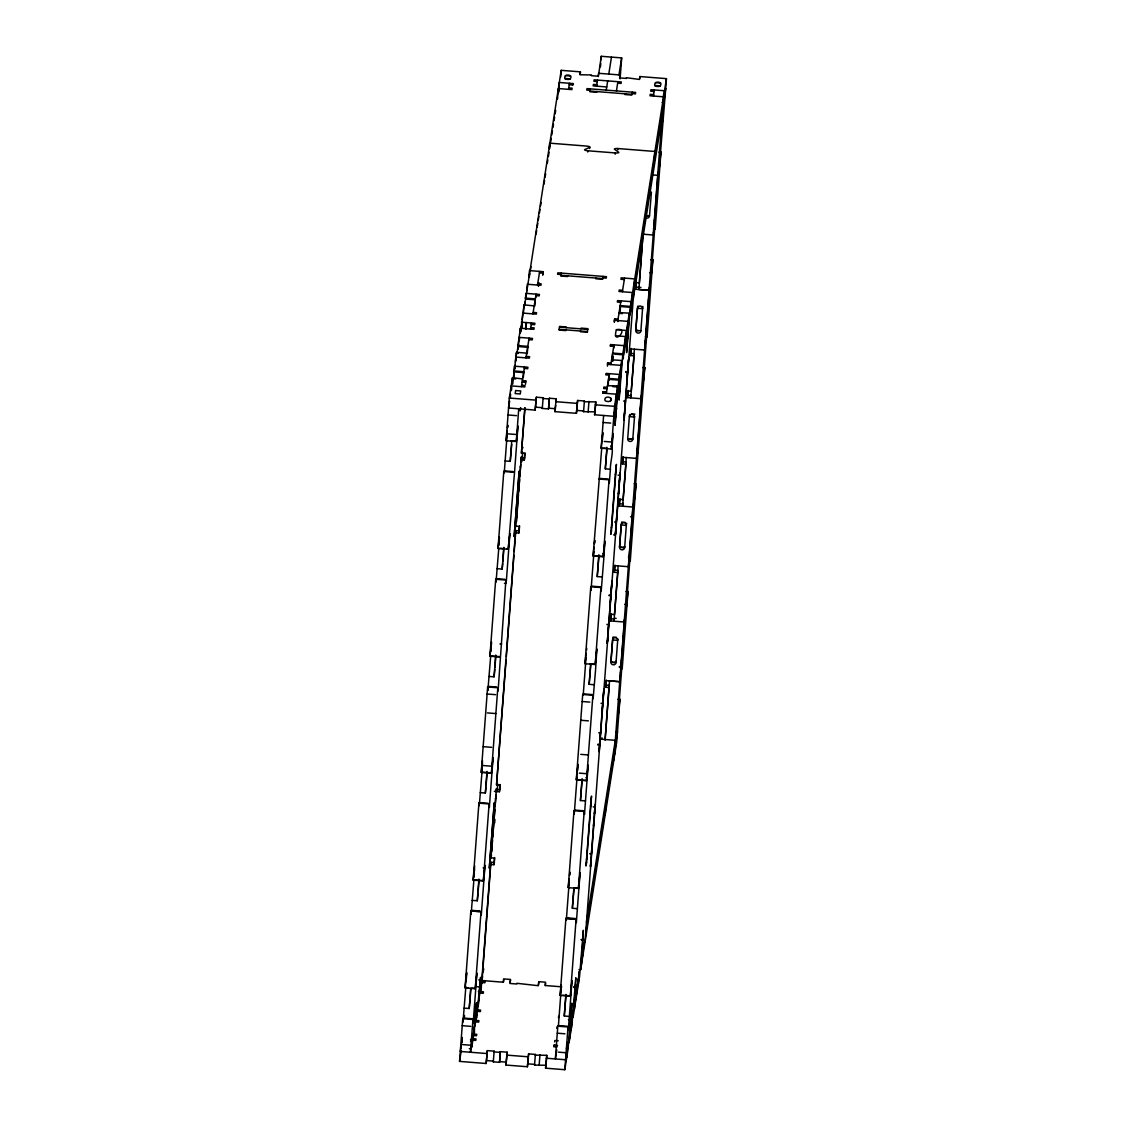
<?xml version="1.0" encoding="UTF-8"?>
<svg xmlns="http://www.w3.org/2000/svg" width="1126" height="1126" viewBox="0 0 1126 1126"><rect width="100%" height="100%" fill="white"/><g stroke="black" fill="none" stroke-linecap="round" stroke-linejoin="round"><path stroke-width="1.5" d="M586.702 648.126L586.59 650.166M602.79 553.668L604.127 553.499L604.141 554.302L601.214 590.981L600.988 587.505L590.77 586.773L584.999 663.721L595.19 664.523L596.879 648.9L595.513 670.575L593.135 698.725L592.895 695.235L582.691 694.503L576.287 779.91L586.477 780.726L588.166 765.089L584.478 814.422L584.183 811.438L573.979 810.706L568.208 887.654L578.398 888.456L580.087 872.833L576.329 922.673L576.104 919.182M482.041 771.014L482.505 762.781M522.957 447.796L522.9 447.416M465.882 986.489L462.997 1022.112L462.772 1018.622L472.948 1019.452L473.187 1022.915L476.931 973.075L475.242 988.712L465.066 987.91L470.837 910.906L479.338 911.553M479.043 879.42L478.17 891.496M495.834 655.487L494.976 667.549M503.913 547.743L502.886 561.691M566.026 994.666L564.267 1016.004L569.362 1016.412L572.008 980.577L570.319 996.144L560.129 995.398L565.914 918.408L573.556 918.985M582.184 779.178L580.439 800.53L585.52 800.924M598.99 555.231L597.23 576.582L602.326 576.991M466.713 973.244L466.094 981.576M473.877 880.194L471.344 911.596M481.956 772.45L479.479 803.19M490.669 656.247L487.882 690.421L487.642 686.944M498.762 548.503L496.27 579.257M470.893 988.417L470.246 997.284M574.035 888.175L572.346 908.274L577.441 908.668M590.826 664.227L589.151 684.327L594.246 684.735M606.998 448.753L605.309 468.838L610.405 469.246C609.842 463.279 614.641 448.415 610.869 445.924M464.306 1018.566L464.517 1015.483M512.682 384.163L516.538 352.325L526.715 353.128L526.644 354.113M517.115 352.649L520.353 328.243L533.935 329.313L534.16 327.863L530.768 327.596M473.131 1039.397L476.579 1002.703L474.679 1026.926M524.646 305.174L561.198 70.347L580.439 71.853L580.256 74.344M477.452 1009.417L480.591 977.354L478.466 1004.448M523.393 377.266L523.773 371.721L513.597 370.918M527.306 353.451L527.798 346.372L517.608 345.569M534.822 305.976L535.314 298.897L525.124 298.094M608.181 385.5L608.659 378.42L618.85 379.223L621.791 360.63C621.158 360.334 606.717 359.264 613.22 360.939M612.192 360.137L612.671 353.057L622.861 353.86L629.307 313.155L619.103 312.592M462.758 1018.65L459.549 1061.396L486.15 1063.493L487.347 1050.628L494.145 1051.163L493.287 1061.846L499.508 1062.339L500.366 1051.656L507.164 1052.191L505.954 1065.055L527.404 1066.744L528.615 1053.894L535.399 1054.429L535.286 1055.146L546.772 1055.315L545.561 1068.18L564.802 1069.7L568.025 1049.348L571.811 1003.125L571.29 1012.457L569.587 1012.33M619.708 312.676L620.187 305.596L630.377 306.399L666.451 78.637L639.85 76.54L639.399 79.453L626.492 77.708L626.38 78.426L619.582 77.891L620.046 74.978L598.596 73.289L598.131 76.202L591.347 75.667L591.46 74.935L579.974 74.766L580.439 71.853M618.85 379.223L615.049 425.445L615.584 416.099L613.881 415.973M622.861 353.86L619.075 400.082L619.596 390.75L617.907 390.609M630.377 306.399L626.591 352.621L629.307 313.155M507.671 427.19L507.798 425.149L507.488 427.725M486.953 774.421L486.094 785.638M500.113 657.021L489.937 656.219L495.707 579.271L505.884 580.073L498.086 691.04L497.833 687.747L487.628 687.015L481.224 772.422L491.4 773.224L493.089 757.601L489.346 807.426L489.12 803.95M522.675 378.969L512.513 377.674L509.29 398.027L506.095 440.73L516.285 441.533L517.974 425.952L514.582 471.695L508.206 549.277L498.016 548.475L503.786 471.484L513.977 472.329M511.711 444.418L510.233 461.35L505.152 460.942L504.293 472.16M557.82 1026.152L555.357 1058.947L556.807 1049.798M603.62 415.48L601.157 448.232L611.348 449.035L613.037 433.411L612.136 446.023M592.881 695.263L586.477 780.656M573.598 986.967L575.302 987.108L575.836 977.776L572.036 1023.998L569.094 1042.592L567.405 1042.451M581.129 939.506L582.818 939.647L583.352 930.301L579.566 976.523L573.106 1017.228L575.668 984.842L575.302 987.108M491.513 642.664L490.852 651.546M470.837 910.948L481.013 911.75L481.266 915.171L485.01 865.345L483.335 880.898L473.145 880.166L478.916 803.162L489.106 803.964L483.335 880.898M520.296 408.203L520.156 410.863L520.676 407.64M569.742 874.705L569.897 872.031L569.517 875.493M594.627 543.014L594.781 540.396L594.387 543.802M569.094 1042.592L571.656 1010.205L571.29 1012.457M607.547 385.669L617.78 385.979L615.218 418.365L615.584 416.099M578.933 969.627L580.636 969.767L583.184 937.381L582.818 939.647M633.896 355.858L630.504 355.591L630.856 353.409L634.248 353.677L631.264 391.243L627.872 390.975L627.379 397.605L640.961 398.688L641.398 395.719L636.823 456.199M628.35 557.187L630.053 557.314L626.309 607.139L627.998 591.516L626.295 591.389M653.474 228.916L655.177 229.042L654.924 225.636L651.18 275.462L652.869 259.839L651.166 259.698M460.83 1048.053L461.083 1044.731M509.093 404.586L508.839 407.908L509.318 403.122M473.933 877.154L474.553 868.864M499.423 537.172L498.888 545.378M507.263 432.75L505.152 460.942M461.773 1042.099L462.237 1037.454M461.97 1042.634L462.223 1039.312L461.66 1042.775M510.345 397.506L510.599 394.184M510.852 390.877L511.218 385.894L524.8 386.964L525.026 385.514L521.634 385.247M512.513 377.674L512.091 382.967M513.583 377.984L514.343 366.175L527.925 367.245L527.7 368.695L524.294 368.427M514.92 368.681L515.159 365.359M515.412 362.051L515.778 357.069L529.361 358.138L529.6 356.689L526.194 356.421M516.538 352.325L515.877 360.489M518.143 349.159L518.903 337.35L532.485 338.419L532.26 339.869L528.868 339.602M464.109 1008.108L469.204 1008.516L470.71 988.389M472.188 900.364L477.283 900.772L478.902 879.279M480.267 792.634L485.362 793.028L486.995 771.366M488.98 676.43L494.075 676.825L495.707 655.163M497.059 568.686L502.154 569.094L503.786 547.419M510.233 461.35L511.753 441.223M519.973 333.226L520.353 328.243M534.217 305.906L524.054 304.864L520.564 332.128L522 323.021M521.774 324.485L521.521 327.793L521.76 326.343M522.253 319.714L522.745 313.07L536.328 314.14L536.567 312.69L533.175 312.423M524.054 304.864L523.393 313.028M525.012 304.963L525.251 301.641M525.504 298.334L525.87 293.351L539.453 294.421L539.227 295.885L535.835 295.617M526.813 290.888L527.32 284.245L540.902 285.328L541.127 283.865L537.735 283.597M472.934 1019.494L470.485 1052.247L471.498 1044.083L471.245 1047.405M475.242 988.712L481.027 911.708M491.4 773.224L497.805 687.817M516.285 441.533L518.734 408.78M528.981 277.235L529.473 270.592L543.056 271.662L542.816 274.983M471.611 1046.026L472.202 1039.594L470.513 1039.453M471.907 1046.744L472.653 1036.793L472.413 1038.256M472.005 1046.955L473.131 1035.498L476.523 1035.765L476.762 1034.315L473.356 1034.048L472.864 1040.677M525.912 329.214L526.405 322.585L525.448 328.651M475.271 1023.717L476.002 1015.624L475.763 1018.931L474.06 1018.805M476.467 1017.932L477.213 1007.981L476.988 1009.431M476.579 1018.129L476.819 1014.808M479.972 993.231L481.787 979.156M525.518 384.219L525.758 380.898L522.365 380.63M481.013 990.964L490.57 864.444L490.922 862.249L494.314 862.516L494.68 857.548M494.342 791.339L499.437 791.733L499.93 785.103L496.538 784.836L515.441 532.753L515.792 530.571L519.185 530.839L519.565 525.856M515.807 526.841L521.352 456.875L520.986 461.843M520.916 459.788L524.308 460.055L524.815 453.412L521.422 453.145L524.8 408.105M481.886 982.829L490.922 862.249M491.752 851.566L492.526 840.418M492.78 836.998L494.835 809.608M495.102 806.188L495.989 795.181M496.228 791.874L496.482 788.552L490.922 858.533L491.499 854.887M506.081 660.103L496.538 784.836M506.334 656.613L513.949 555.076M514.216 551.571L515.792 530.571M516.51 521.549L518.424 495.046M518.692 491.626L519.593 479.634M519.846 476.214L520.747 464.236M525.012 407.654L521.422 453.145M481.998 983.026L482.491 976.397M494.68 822.867L494.933 819.404M497.002 791.761L497.748 784.4M521.746 461.815L522.619 452.708M535.807 297.475L536.06 294.153L532.936 313.873M490.57 864.444L493.962 864.712L494.469 858.068L491.063 857.801M515.441 532.753L518.847 533.02L519.339 526.391L515.947 526.124M499.437 791.733L500.155 784.569M524.308 460.055L525.026 452.891M538.566 286.117L538.805 282.851M549.291 148.139L549.657 143.157L586.66 146.084A3.406 0.732 4.3 0 1 589.7 147.309L589.602 148.562M542.704 274.786L543.056 271.662M557.525 99.018L558.313 88.546L571.895 89.616L572.121 88.166L568.729 87.898M509.642 401.053L508.544 407.978L535.146 410.075L536.356 397.211L543.14 397.745L542.282 408.428L548.503 408.921L549.375 398.238L556.16 398.773L555.906 402.095M486.15 1063.493L487.347 1050.628M535.146 410.075L536.356 397.211M560.706 76.976L561.198 70.347M481.872 980.521L503.364 982.224L503.618 978.902L510.402 979.437L510.162 982.759M548.503 408.921L549.375 398.238M572.726 85.21L572.852 83.549L559.27 82.48L558.524 92.431L559.003 89.39M499.508 1062.339L500.366 1051.656M584.408 401.011L584.295 401.729L595.767 401.898L595.021 411.849L583.549 411.68L584.408 401.011L577.61 400.476L576.399 413.326L554.949 411.637L556.16 398.773M505.954 1065.055L507.164 1052.191M554.949 411.637L555.667 405.416M587.758 152.024L587.842 150.785A3.406 0.732 4.3 0 1 584.746 149.589L589.7 147.309M598.342 76.61L601.284 56.3L621.665 57.905L620.088 78.904M600.496 66.8L600.763 63.295M601.031 59.805L601.284 56.3M576.399 413.326L577.61 400.476M527.404 1066.744L528.615 1053.894M538.453 984.997L538.707 981.675L545.491 982.21L545.251 985.532L561.79 986.826M546.772 1055.315L546.026 1065.266L534.54 1065.097L535.399 1054.429M539.115 1065.463L539.973 1054.78M588.124 412.046L588.982 401.363M615.725 404.15L613.811 416.282L594.57 414.762L595.767 401.898M619.807 78.299L620.046 74.978M615.204 154.192L615.289 152.939A3.406 0.732 4.3 0 0 618.695 152.263L614.571 149.279A3.406 0.732 4.3 0 1 617.921 148.548L654.924 151.461L654.178 161.412M617.822 149.786L617.921 148.548M553.992 1046.744L554.119 1045.083L557.511 1045.35M603.001 393.326L603.128 391.665L606.52 391.932M604.057 553.767L604.958 541.156L603.269 556.779L593.078 555.977L601.791 447.346M607.435 366.161L607.688 362.839L611.08 363.107M558.383 1026.18L561.283 987.615M566.308 920.378L569.235 881.602M574.007 810.636L574.232 814.126L577.047 777.306M577.568 770.409L577.99 764.329L576.301 779.854M583.212 695.15L586.027 657.654M591.08 589.672L593.979 551.641M602.311 440.449L602.86 432.651L601.157 448.232M610.461 346.231L610.588 344.57L624.156 345.654L623.171 358.912L623.396 357.463M608.913 380.306L609.405 373.663L606.295 393.396M614.303 321.966L614.655 318.841L618.047 319.108L617.864 321.6M614.402 322.163L614.655 318.841M613.726 348.159L613.98 344.852L610.855 364.571M564.267 1016.004L565.885 994.455M572.346 908.274L573.852 888.372M580.439 800.53L582.043 778.967M589.151 684.327L590.643 664.424M597.23 576.582L598.849 555.019M605.309 468.838L606.928 447.289M610.461 401.363C613.98 396.366 602.973 395.31 605.126 400.757C607.266 401.94 612.08 402.362 610.714 398.041M620.088 310.593L620.342 307.285M620.201 310.804L620.454 307.482M564.802 1069.7L568.011 1026.954L557.82 1026.194M570.319 996.144L576.09 919.21L565.899 918.45M578.398 888.456L584.169 811.466M595.204 664.453L600.96 587.575M603.269 556.779L609.053 479.789L598.849 479.029M611.348 449.035L614.557 406.331L617.78 385.979M569.362 1016.412L568.25 1030.403L568.025 1026.926M610.405 469.246L609.293 483.237L609.067 479.76M639.667 79.031L639.85 76.54M567.237 1049.066L567.715 1044.295L566.73 1057.567M615.5 405.599L615.246 408.921L616.471 394.199L602.889 393.129L603.128 391.665M569.855 1037.848L571.079 1023.112L570.84 1024.576M616.907 387.611L618.596 387.738L619.596 374.465L606.013 373.396L605.788 374.859L609.18 375.127M571.811 1020.24L572.289 1015.469L571.29 1028.742M620.06 376.774L619.807 380.095L621.045 365.373L607.463 364.303L607.688 362.839M621.791 360.63L619.244 393.016L619.596 390.75M574.415 1009.023L575.639 994.286L575.414 995.75M575.85 999.916L576.85 986.643L576.625 988.107M591.108 798.967L585.999 866.021L586.576 862.389M615.992 467.276L610.869 534.343L611.446 530.698M576.822 993.85L578.046 979.127L577.793 982.435M586.477 863.121L591.544 796.054L590.967 799.685M611.362 531.43L616.429 464.362L615.852 468.008M626.056 338.968L625.577 343.74L626.563 330.481L616.386 329.679C611.39 347.582 630.94 326.934 616.386 329.679M578.257 984.743L579.257 971.471L579.017 972.934M581.382 965.024L582.606 950.302L582.353 953.609M630.616 310.143L630.138 314.914L631.137 301.655L617.555 300.586L617.315 302.035L620.707 302.303M583.338 947.43L583.817 942.645L582.818 955.918M631.602 303.964L631.348 307.271L632.573 292.549L618.99 291.479L619.216 290.029L622.622 290.297M595.344 804.063L594.387 813.605L594.514 812.888M597.948 744.202L599.651 744.328L599.032 751.689L599.496 748.776M600.566 732.167L599.947 739.529L600.059 738.811M608.687 623.818L608.068 631.179L608.195 630.461M609.138 594.936L610.841 595.077L610.222 602.438L610.348 601.706M613.586 534.864L615.289 534.991L615.894 527.63M620.229 472.385L619.272 481.928L619.384 481.196M625.437 400.49L624.817 407.851L624.93 407.119M625.887 371.608L627.59 371.735L626.971 379.11L627.098 378.378M590.531 865.95L595.007 806.244M599.145 750.972L603.635 691.265M607.308 642.622L611.784 582.916M615.401 534.273L619.877 474.567M624.029 419.28L628.505 359.574M584.985 942.265L634.74 278.896L621.158 277.826L620.919 279.276L624.325 279.544M605.633 687.282L605.971 685.101L609.363 685.368L609.025 687.55L605.633 687.282L606.126 680.653L619.708 681.723L620.173 678.753M620.06 679.527L624.649 619.061L624.184 622.016L610.602 620.947L611.094 614.303L614.5 614.571L617.991 570.375L614.599 570.108L614.247 572.289L617.653 572.557M614.247 572.289L614.754 565.66L628.336 566.688L628.801 563.774M628.674 564.548L633.276 504.068L632.812 507.024L619.23 505.954L619.722 499.325L623.114 499.592L626.14 462.026L622.748 461.759L622.396 463.954L625.803 464.222M622.396 463.954L622.903 457.311L636.486 458.381L636.922 455.425M630.504 355.591L630.996 348.961L644.593 349.989M644.931 347.85L649.533 287.369L649.055 290.325L635.472 289.255L635.979 282.626L639.371 282.893L642.524 240.88M605.971 685.101L606.351 680.118M610.602 620.947L611.319 613.783M614.599 570.108L614.965 565.139M619.23 505.954L619.947 498.804M622.748 461.759L623.114 456.79M627.379 397.605L628.097 390.455M630.856 353.409L631.222 348.441M635.472 289.255L636.19 282.105M605.126 739.515L609.025 687.55M616.288 660.835L616.035 662.482L610.939 662.074L612.586 640.004A2.562 2.491 9 0 1 615.317 637.724A2.562 2.491 9 0 1 617.681 640.413L616.021 662.524A2.562 2.491 9 0 1 613.29 664.804A2.562 2.491 9 0 1 610.925 662.116L612.6 639.962L617.695 640.356L617.907 638.949M624.775 546.757L624.649 547.489L619.567 547.095L621.214 525.026A2.562 2.491 9 0 1 623.945 522.731A2.562 2.491 9 0 1 626.309 525.42L624.649 547.532A2.562 2.491 9 0 1 621.918 549.826A2.562 2.491 9 0 1 619.553 547.137L621.214 524.983L626.309 525.378L626.661 523.196M640.905 330.791L635.81 330.382L637.471 308.271L642.566 308.679L640.891 330.833A2.562 2.491 9 0 1 638.16 333.127A2.562 2.491 9 0 1 635.81 330.439L637.457 308.327A2.562 2.491 9 0 1 640.201 306.033A2.562 2.491 9 0 1 642.552 308.721L642.904 306.497M605.084 740.176L609.532 680.864L619.708 681.666M614.008 621.172L618.146 565.885M626.281 457.536L622.636 506.179L623.086 503.266M632.896 438.408L632.784 439.14A2.562 2.491 9 0 1 630.067 441.476A2.562 2.491 9 0 1 627.703 438.788L629.35 416.634A2.562 2.491 9 0 1 632.094 414.382A2.562 2.491 9 0 1 634.459 417.07M634.402 349.187L630.757 397.83L631.222 394.916M649.069 290.283L638.878 289.481L643.03 234.194L653.207 235.01L653.671 232.097M634.557 416.296L632.798 439.182L627.689 438.746M645.86 217.895A2.562 2.491 9 0 0 649.519 215.854L651.405 192.279M605.169 814.83L605.915 804.879M613.825 760.219L663.58 96.808L649.984 95.78L650.223 94.317L653.615 94.584M653.544 232.871L658.147 172.391L657.683 175.346M614.782 754.153L616.021 739.374M615.767 742.696L616.457 736.587L616.203 739.909M654.107 91.431L650.715 91.164L650.955 89.714L664.537 90.727L663.538 104L664.227 97.892M664.467 96.442L663.988 101.213M616.682 736.868L617.161 732.097L616.935 733.547M665.17 91.952L664.692 96.723L664.931 95.26L663.228 95.133M617.456 732.055L616.71 742.006L580.636 969.767M665.705 88.588L666.451 78.637M615.528 744.202L617.456 732.013L619.919 699.26L618.216 699.133M622.214 668.52L627.998 591.516M630.053 557.314L630.279 560.804L636.077 483.772L634.374 483.645M636.077 483.772L634.388 499.409L644.79 367.583L643.087 367.442M652.869 259.839L647.098 336.787L645.395 336.646M655.177 229.042L660.948 152.094L659.245 151.954M660.948 152.094L659.259 167.718L665.719 88.546L663.777 100.735M522.408 453.173L522.478 452.188M497.523 784.85L497.608 783.865M511.514 390.159L511.753 387.288M474.102 1034.118L474.567 1028.362M470.091 999.241L469.204 1008.516M494.807 669.435L494.075 676.825M478.015 893.382L477.283 900.772M502.731 563.464L502.154 569.094M485.939 787.412L485.362 793.028M471.231 912.876L471.076 914.368L470.851 910.878M507.193 430.512L506.109 440.674M499.282 536.736L498.03 548.334M491.471 641.933L489.937 656.219M482.491 760.669L481.238 772.281M508.206 549.221L509.895 533.654L506.207 582.986L504.448 583.352M474.679 865.88L473.145 880.166M466.727 972.357L465.066 987.84M594.035 547.18L593.092 555.906M586.125 653.235L585.027 663.58M569.151 878.871L568.222 887.513M561.255 984.926L560.129 995.398M644.79 367.583L643.101 383.206L646.845 333.38L647.07 336.857M619.919 699.26L618.23 714.883L621.974 665.058L622.199 668.534M496.017 582.184L495.707 579.228M475.271 988.473L471.893 988.093M586.505 780.487L578.877 779.769M513.597 376.126L514.075 373.086M518.157 347.301L518.636 344.26M519.128 341.234L519.607 338.194M529.276 277.109L529.825 273.618M530.374 270.212L530.937 266.679M536.103 234.053L536.638 230.605M537.186 227.156L537.792 223.328M538.341 219.866L538.89 216.403M539.438 212.927L539.987 209.464M540.536 205.988L541.085 202.525M544.013 184.115L544.548 180.667M545.097 177.218L545.646 173.784M547.278 163.439L547.827 160.005M548.376 156.556L549.052 152.249M549.601 148.773L550.15 145.31M550.698 141.848L551.247 138.371M551.796 134.909L552.43 130.926M552.979 127.505L553.513 124.099M554.048 120.679L554.597 117.273M555.132 113.853L555.681 110.447M565.041 78.637C562.733 73.345 573.993 74.189 570.136 79.031C567.082 80.481 560.481 77.384 570.136 79.031M521.408 386.697L524.533 366.977M525.969 357.871L529.093 338.152M530.529 329.045L531.5 322.979M537.51 285.047L539.664 271.394M568.503 89.348L569.46 83.282M538.2 285.877L538.692 282.809M525.758 380.898L525.532 382.347L522.14 382.08M572.852 83.549L572.627 85.013L569.235 84.731M520.282 467.149L520.395 466.417M516.764 517.298L516.876 516.567M518.847 533.02L519.185 530.839M561.17 273.097L560.734 276.011L567.518 276.546L567.645 275.814M590.348 88.855L589.911 91.769L596.71 92.318L596.822 91.586M543.14 397.745L543.028 398.477L549.249 398.97M542.282 408.428L542.394 407.696L535.61 407.162M596.555 86.153L597.526 80.087M565.899 329.876L565.787 330.594L559.003 330.059L559.58 326.427L566.364 326.962L566.251 327.68M606.238 90.108L607.702 80.889M608.786 74.091L611.474 57.102M495.412 798.827L495.524 798.095M491.893 848.99L492.006 848.258M461.787 1040.241L462.026 1038.791M461.111 1046.251L460.295 1051.445L486.896 1053.542M459.549 1061.396L461.196 1050.994M616.429 90.924L617.893 81.691M618.962 74.893L621.665 57.905M493.962 864.712L494.314 862.516M580.622 331.03L580.495 331.762L587.293 332.297L587.871 328.651L581.072 328.116L580.96 328.848M471.977 1041.043L472.202 1039.594M471.963 1042.901L472.174 1041.578L470.471 1041.437M473.356 1034.048L475.299 1021.845L478.691 1022.112L478.916 1020.663L473.835 1020.255M475.763 1018.931L476.734 1012.753L475.045 1012.612M482.266 977.861L481.759 981.013L485.165 981.281L484.926 982.731L481.534 982.463M483.209 971.851L483.701 968.754M474.06 1034.85L474.553 1031.796M595.935 278.052L595.823 278.784L602.607 279.318L603.043 276.391M625.113 93.81L625 94.542L631.785 95.077L632.221 92.163M583.549 411.68L583.662 410.962L576.864 410.413M503.364 982.224L503.716 980.042M594.57 414.762L595.021 411.849M494.145 1051.163L494.032 1051.895L500.254 1052.388M493.287 1061.846L493.399 1061.114L486.601 1060.579M610.588 344.57L610.348 346.034L613.74 346.301M510.571 979.845L509.994 983.477L516.792 984.011L516.904 983.294L538.284 985.714L538.861 982.069M617.822 320.572L620.947 300.853M622.382 291.747L624.55 278.094M653.39 96.006L654.347 89.925M655.022 85.731C652.714 80.439 663.974 81.283 660.103 86.125C657.105 87.561 650.265 84.408 660.117 86.083M612.206 361.291L612.994 356.252M612.98 358.11L613.206 356.661M618.85 384.416L620.299 375.324M623.41 355.605L627.266 331.325M630.391 311.606L631.827 302.5M633.994 288.847L662.82 106.801M618.596 387.738L618.836 386.288L617.132 386.148M624.606 349.806L624.381 351.27L625.606 336.547L615.415 335.745M627.013 334.647L626.788 336.097L628.012 321.374L614.43 320.305M633.248 298.798L662.074 116.752M638.878 289.481L639.343 286.567M628.843 357.392L627.886 366.935L627.998 366.217M657.542 179.752L657.654 179.02M637.583 307.595L637.809 306.131M657.12 185.283L657.232 184.551M656.627 191.913L656.74 191.181M635.81 330.439L636.035 328.975M654.966 214.024L655.079 213.293M654.473 220.654L654.586 219.936M624.522 412.651L623.903 420.012L624.367 417.099M654.051 226.185L654.164 225.453M615.345 474.637L615.472 473.905M615.809 471.724L615.922 470.992M611.376 527.714L611.488 526.982M611.826 524.8L611.953 524.069M629.476 415.944L629.715 414.495M648.914 294.731L649.026 293.999M618.962 486.728L618.357 494.089L618.47 493.357M648.506 300.262L648.618 299.53M647.999 306.891L648.112 306.173M616.809 515.469L616.203 522.83L614.613 521.971M646.338 329.003L646.465 328.285M645.845 335.647L645.958 334.915M645.437 341.164L645.55 340.446M615.289 534.991L615.753 532.077M644.579 350.031L645.043 347.075M545.251 985.532L545.589 983.336M534.54 1065.097L534.653 1064.38L527.869 1063.845M612.122 580.735L611.136 590.277L611.249 589.545M621.327 524.294L621.552 522.844M640.793 403.08L640.905 402.362M640.37 408.611L640.483 407.879M639.878 415.241L639.99 414.523M619.553 547.137L619.666 546.406M638.217 437.352L638.329 436.635M637.724 443.996L637.837 443.264M607.773 635.979L607.167 643.34L607.646 640.441M637.302 449.513L637.429 448.795M603.972 689.084L603.015 698.627L603.128 697.895M632.657 511.429L632.784 510.711M612.699 639.272L612.938 637.823M632.362 516.229L630.546 516.834M602.213 710.056L602.1 710.788L602.72 703.426L601.017 703.286M631.756 523.59L631.869 522.872M545.561 1068.18L546.026 1065.266M610.925 662.116L611.052 661.384M630.096 545.702L630.208 544.984M629.589 552.345L629.715 551.613M629.181 557.877L629.293 557.145M590.474 806.329L590.587 805.597M590.939 803.415L591.051 802.683M601.734 739.247L601.96 737.783M554.119 1045.083L553.893 1046.547L557.286 1046.814M554.625 1041.93L554.851 1040.48L558.243 1040.748M556.779 1028.277L557.018 1026.813M558.454 1017.721L558.679 1016.257M586.491 859.391L586.604 858.659M586.956 856.478L587.068 855.746M624.043 626.422L624.156 625.69M594.092 818.405L593.486 825.766L593.599 825.048M623.621 631.939L623.748 631.222M623.128 638.583L623.241 637.851M591.938 847.16L591.319 854.521L589.742 853.649M621.468 660.695L621.58 659.963M591.023 859.321L590.418 866.682L590.869 863.769M620.553 672.855L620.679 672.123M586.477 922.363L615.317 740.317L600.228 739.12M567.476 1047.616L565.548 1059.749L546.307 1058.229M570.601 1027.897L572.036 1018.791M575.161 999.072L579.003 974.792M582.128 955.073L583.564 945.967M585.731 932.314L614.571 750.268M587.265 777.714L585.999 777.616M565.519 75.597L570.615 76.005M655.501 82.648L660.596 83.057M597.287 81.551L593.895 81.283L594.12 79.819L621.285 81.959L621.059 83.423L617.667 83.155M596.794 84.703L593.388 84.436L593.163 85.886L606.745 86.955M590.151 90.319L586.745 90.052L586.984 88.602L635.641 92.431L635.416 93.894L632.024 93.627M590.01 91.051L631.883 94.345M662.074 102.41L663.777 102.55M661.553 121.172L663.256 121.298M659.203 152.306L660.906 152.446M587.842 150.785L615.289 152.939M652.587 174.938L657.683 175.304M649.491 193.559L651.18 193.7A2.562 2.491 9 0 0 649.28 191.124M646.127 215.545L649.533 215.812M651.124 260.05L652.827 260.176M649.632 272.661L651.335 272.802M539.438 272.858L542.831 273.125M560.959 274.547L557.567 274.28L557.806 272.83L606.464 276.672L606.238 278.122L602.846 277.855M560.818 275.279L602.706 278.586M635.824 287.074L640.919 287.482M526.757 299.15L535.244 299.826M621.819 306.652L630.307 307.314M619.047 313.338L622.439 313.605M521.31 322.177L534.892 323.246L534.667 324.71L531.261 324.443M559.509 327.159L587.8 329.383M559.158 329.341L587.462 331.565M626.577 335.872L628.266 335.998M626.225 338.053L627.928 338.18M519.241 346.611L527.728 347.287M614.303 354.113L622.791 354.789M516.454 353.311L518.157 353.437M643.045 367.794L644.748 367.92M625.774 372.34L627.478 372.467M515.215 371.974L523.717 372.636M610.292 379.462L618.779 380.138M618.709 385.514L620.412 385.655M512.443 378.66L515.835 378.927M612.6 386.556L616.006 386.823M607.252 387.33L603.86 387.048L603.62 388.512L607.013 388.78M627.717 395.423L631.123 395.69M623.621 401.081L625.324 401.222M509.29 398.027L535.892 400.124M555.695 401.686L577.159 403.375M595.316 404.811L614.557 406.331M615.035 408.682L616.738 408.822M631.503 413.847L634.895 414.115M548.629 408.189L555.414 408.724M629.35 416.634L634.445 417.028M613.67 415.564L615.373 415.705M508.023 414.973L516.51 415.649M603.1 422.475L610.728 423.08M508.319 433.876L516.806 434.537M604.24 441.434L611.868 442.039M511.232 440.787L516.327 441.195M603.747 448.092L606.815 448.331M636.683 452.849L638.386 452.99M521.268 457.592L524.66 457.86M618.061 475.158L619.764 475.299M504.406 470.893L512.893 471.569M599.468 478.395L608.378 479.099M634.332 483.997L636.035 484.124M619.567 503.772L622.974 504.04M621.679 522.07L625.071 522.337M499.761 548.263L503.153 548.531M506.545 548.798L508.248 548.939M595.668 555.822L603.311 556.427M628.604 560.593L630.307 560.734M496.313 578.637L504.814 579.313M591.389 586.139L600.299 586.829M626.253 591.727L627.956 591.868M609.025 595.668L610.728 595.809M624.761 604.352L626.45 604.479M614.472 618.258L616.161 618.385M610.954 618.765L614.346 619.033M606.872 624.409L608.575 624.55M613.051 637.049L616.457 637.316M499.958 643.931L501.661 644.058M491.668 656.008L500.169 656.683M590.137 663.777L595.232 664.171M619.384 666.465L621.088 666.592L619.272 667.197M620.525 668.337L622.228 668.464M488.234 686.381L496.721 687.043M583.31 693.869L592.22 694.573M618.174 699.471L619.863 699.612M487.094 694.01L495.595 694.672M582.17 701.498L589.813 702.103M487.389 712.899L495.876 713.574M580.763 720.26L588.405 720.865M615.753 731.886L617.456 732.013M598.75 732.773L600.44 732.899M597.836 744.933L599.539 745.06M483.153 746.665L491.64 747.326M580.763 754.364L588.405 754.955M483.448 765.553L491.935 766.229M579.355 773.126L586.998 773.731M482.955 772.211L491.443 772.872M496.383 789.284L499.789 789.551M593.191 806.849L594.894 806.976M479.521 802.585L488.008 803.246M574.598 810.073L583.507 810.776M483.167 867.865L484.87 868.005M474.876 879.955L483.364 880.616M575.386 887.879L578.44 888.118M471.442 910.315L479.929 910.99M566.519 917.817L575.428 918.52M581.34 939.914L583.029 940.041M478.747 979.887L480.45 980.014M573.824 987.375L575.513 987.516M477.382 986.756L479.085 986.897M466.797 987.685L468.5 987.826M562.718 995.257L568.827 995.736M478.395 991.443L483.49 991.837L483.251 993.301L479.859 993.019L477.199 1009.839L480.591 1010.106L480.366 1011.556L475.271 1011.162M569.798 1012.738L571.501 1012.865M568.433 1019.607L570.136 1019.748M463.363 1018.059L471.85 1018.734M558.44 1025.561L567.349 1026.265M462.223 1025.687L470.71 1026.363M557.3 1033.189L564.928 1033.795M472.639 1038.665L476.031 1038.932L475.791 1040.382L470.71 1039.988M566.392 1048.292L568.095 1048.433M462.519 1044.59L471.006 1045.252M558.44 1052.148L566.068 1052.754M469.317 1048.714L471.02 1048.855M506.7 1055.104L528.15 1056.807M499.62 1061.607L506.418 1062.142M590.798 586.702L591.023 590.179M503.801 471.456L503.927 473.201M505.912 580.003L506.137 583.479M478.93 803.148L479.099 805.752M615.486 662.032A2.562 2.491 9 0 1 611.897 661.75M624.48 546.687A2.562 2.491 9 0 1 620.89 547.123M638.048 330.861A2.562 2.491 9 0 1 636.26 329.186M648.083 215.854A2.562 2.491 9 0 1 645.775 215.432M632.263 438.704A2.562 2.491 9 0 1 629.054 438.774M489.303 868.062L494.258 802.951L489.303 868.062M514.174 536.384L519.142 471.344L514.174 536.384M515.638 390.539L515.159 393.579L520.254 393.973L520.733 390.947L515.638 390.539"/></g></svg>
